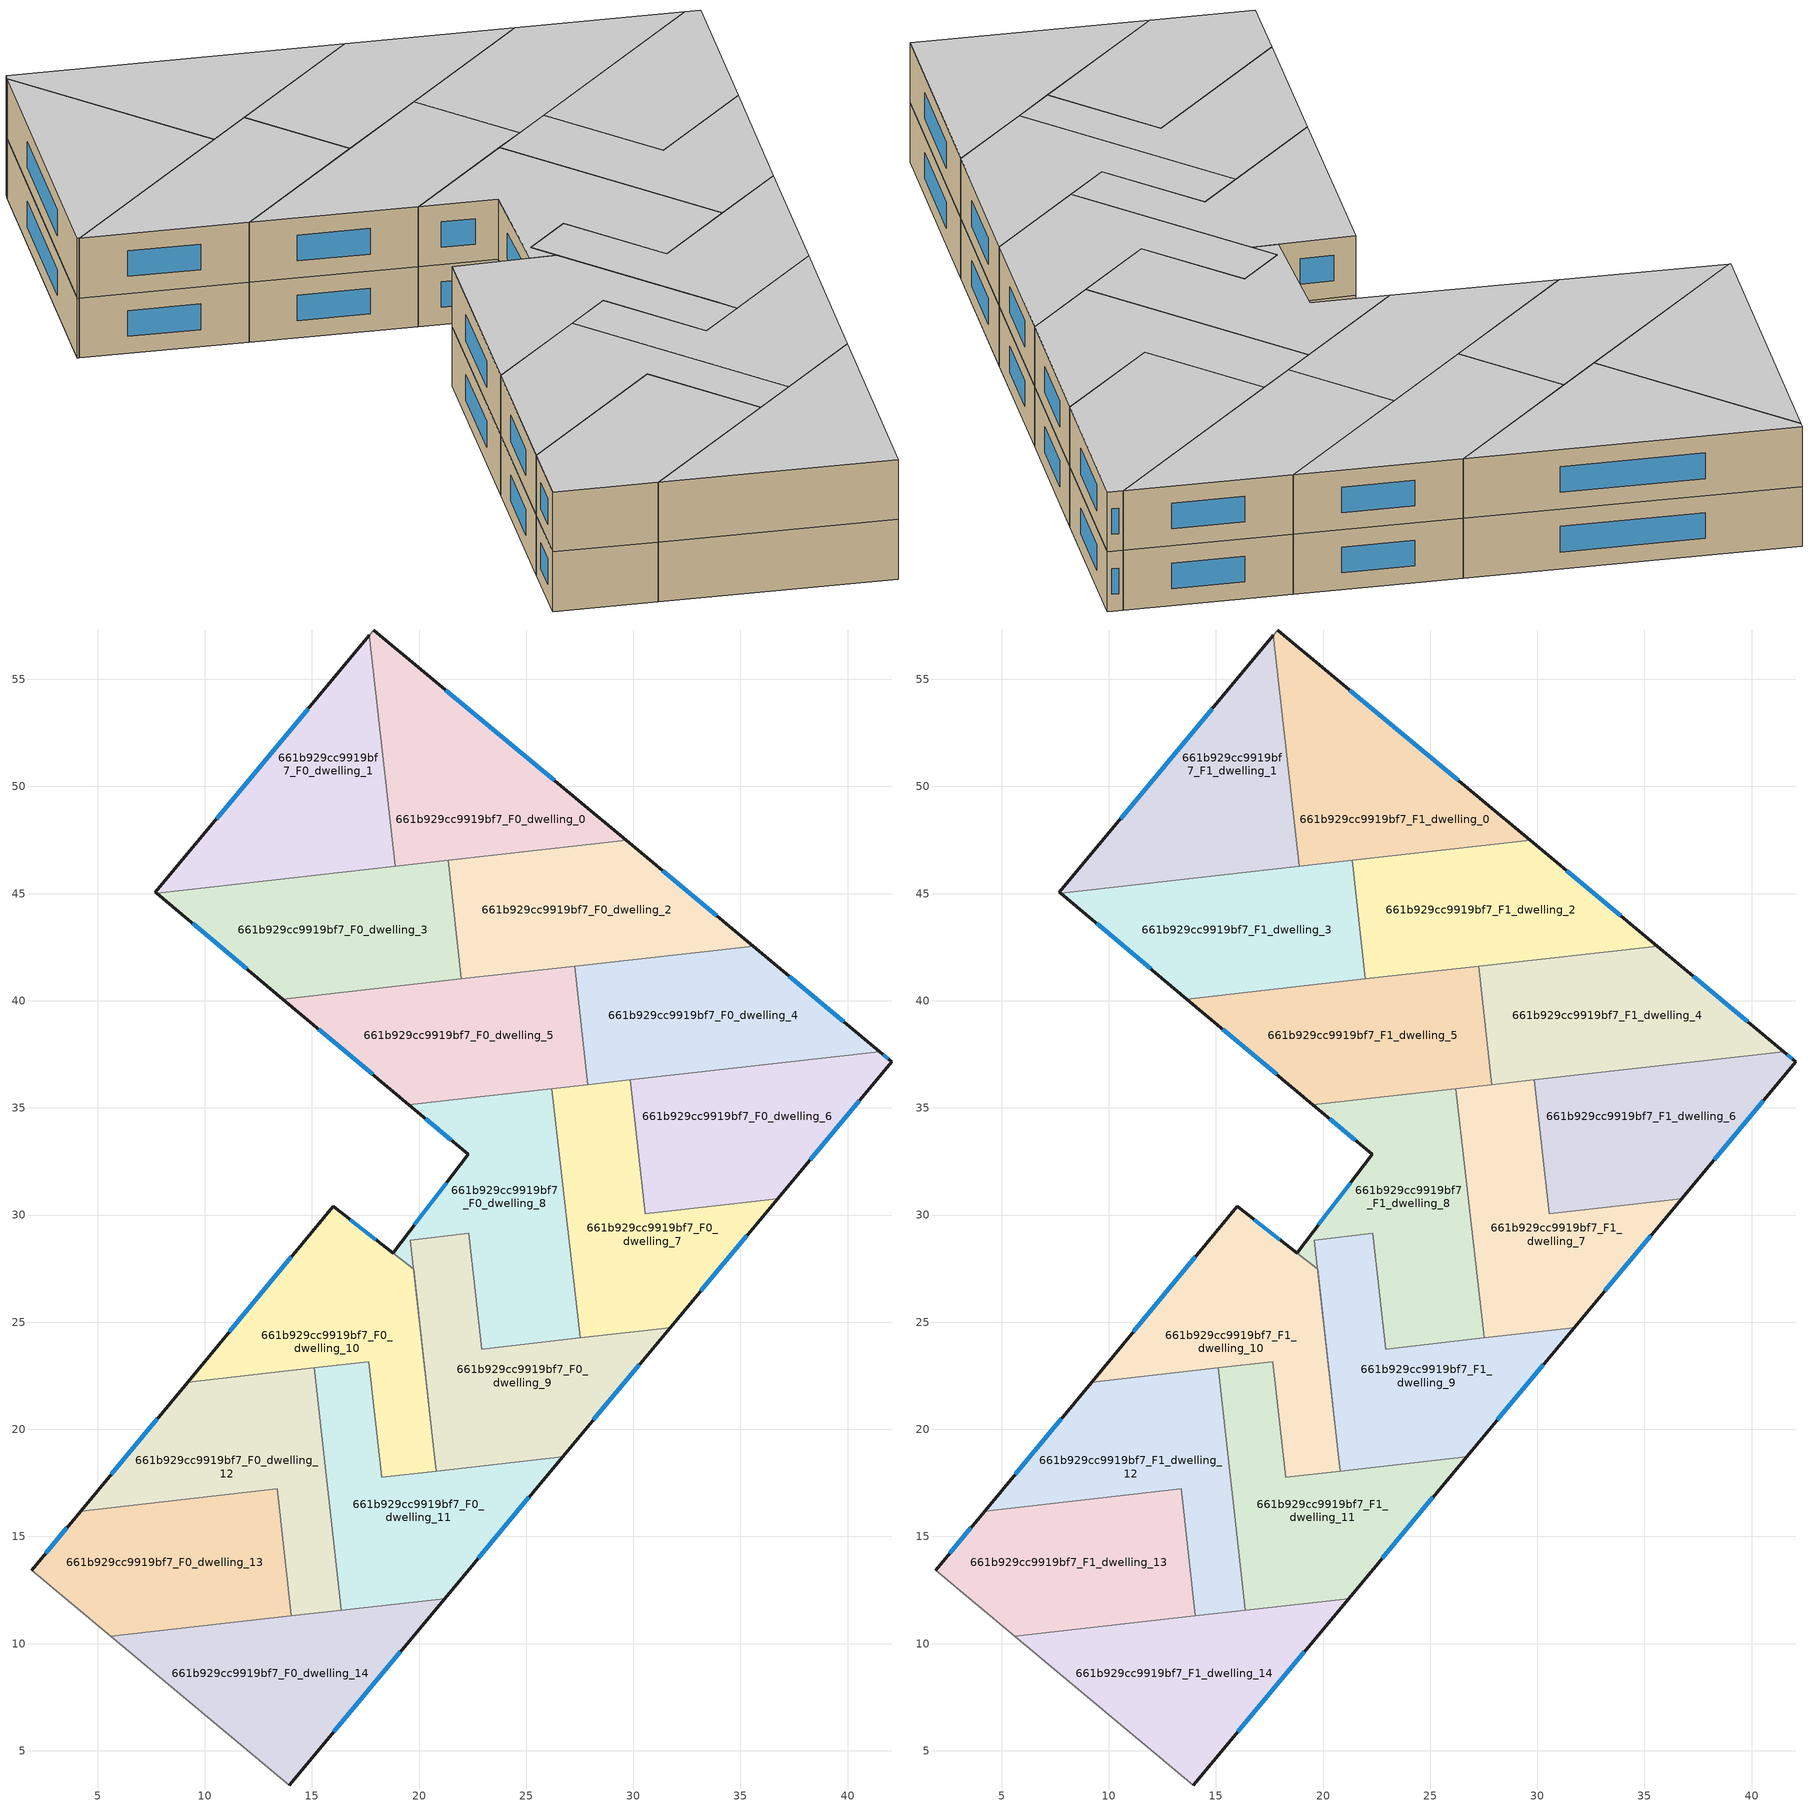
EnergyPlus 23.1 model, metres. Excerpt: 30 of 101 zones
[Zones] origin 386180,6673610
661b929cc9919bf7_F0_dwelling_0
 floor ground (EU_floor_Construction): 29.67,47.48 18.89,46.27 17.68,57.05 17.89,57.3 z0
 wall outside (EU_wall_Construction): 29.67,47.48 17.89,57.3 z0:3
 wall to 661b929cc9919bf7_F0_dwelling_1 (EU_wall_Construction): 17.68,57.05 18.89,46.27 z0:3
 wall adiabatic (EU_wall_Construction): 17.89,57.3 17.68,57.05 z0:3
 wall to 661b929cc9919bf7_F0_dwelling_2 (EU_wall_Construction): 21.36,46.55 29.67,47.48 z0:3
 wall to 661b929cc9919bf7_F0_dwelling_3 (EU_wall_Construction): 18.89,46.27 21.36,46.55 z0:3
 window (EU_Window_Construction): 26.31,50.29 21.25,54.5 z0.86:2.14
661b929cc9919bf7_F0_dwelling_1
 floor ground (EU_floor_Construction): 17.68,57.05 18.89,46.27 7.77,45.02 7.7,45.07 z0
 wall outside (EU_wall_Construction): 17.68,57.05 7.7,45.07 7.77,45.02 z0:3
 wall to 661b929cc9919bf7_F0_dwelling_3 (EU_wall_Construction): 7.77,45.02 18.89,46.27 z0:3
 window (EU_Window_Construction): 14.83,53.63 10.55,48.49 z0.86:2.14
661b929cc9919bf7_F0_dwelling_10
 floor ground (EU_floor_Construction): 19.74,27.49 20.8,18.05 18.26,17.77 17.66,23.16 9.2,22.21 15.99,30.4 z0
 wall outside (EU_wall_Construction): 18.79,28.23 15.99,30.4 9.2,22.21 z0:3
 wall to 661b929cc9919bf7_F0_dwelling_11 (EU_wall_Construction): 15.1,22.87 17.66,23.16 18.26,17.77 20.8,18.05 z0:3
 wall to 661b929cc9919bf7_F0_dwelling_8 (EU_wall_Construction): 20.69,19.04 19.74,27.49 18.79,28.23 z0:3
 wall to 661b929cc9919bf7_F0_dwelling_12 (EU_wall_Construction): 9.2,22.21 15.1,22.87 z0:3
 wall to 661b929cc9919bf7_F0_dwelling_9 (EU_wall_Construction): 20.8,18.05 20.7,19.04 z0:3
 window (EU_Window_Construction): 14.05,28.06 11.14,24.55 / 17.99,28.85 16.79,29.78 z0.86:2.14
661b929cc9919bf7_F0_dwelling_11
 floor ground (EU_floor_Construction): 26.7,18.72 21.19,12.1 16.37,11.56 15.1,22.87 17.66,23.16 18.26,17.77 z0
 wall outside (EU_wall_Construction): 21.19,12.1 26.7,18.72 z0:3
 wall to 661b929cc9919bf7_F0_dwelling_12 (EU_wall_Construction): 15.1,22.87 16.37,11.56 z0:3
 wall to 661b929cc9919bf7_F0_dwelling_14 (EU_wall_Construction): 16.37,11.56 21.19,12.1 z0:3
 wall to 661b929cc9919bf7_F0_dwelling_9 (EU_wall_Construction): 26.7,18.72 20.81,18.05 z0:3
 window (EU_Window_Construction): 22.77,13.99 25.13,16.83 z0.86:2.14
661b929cc9919bf7_F0_dwelling_12
 floor ground (EU_floor_Construction): 15.1,22.87 16.37,11.56 14.05,11.29 13.38,17.22 4.22,16.19 9.2,22.21 z0
 wall outside (EU_wall_Construction): 9.2,22.21 4.22,16.19 z0:3
 wall to 661b929cc9919bf7_F0_dwelling_13 (EU_wall_Construction): 4.22,16.19 13.38,17.22 14.05,11.29 z0:3
 wall to 661b929cc9919bf7_F0_dwelling_14 (EU_wall_Construction): 14.05,11.29 16.37,11.56 z0:3
 window (EU_Window_Construction): 7.78,20.49 5.64,17.91 z0.86:2.14
661b929cc9919bf7_F0_dwelling_13
 floor ground (EU_floor_Construction): 13.38,17.22 14.05,11.29 5.61,10.35 1.93,13.42 4.22,16.19 z0
 wall outside (EU_wall_Construction): 4.22,16.19 1.93,13.42 z0:3
 wall adiabatic (EU_wall_Construction): 1.93,13.42 5.61,10.35 z0:3
 wall to 661b929cc9919bf7_F0_dwelling_14 (EU_wall_Construction): 5.61,10.35 14.05,11.29 z0:3
 window (EU_Window_Construction): 3.57,15.4 2.58,14.21 z0.86:2.14
661b929cc9919bf7_F0_dwelling_14
 floor ground (EU_floor_Construction): 21.19,12.1 13.95,3.4 5.61,10.35 z0
 wall outside (EU_wall_Construction): 13.95,3.4 21.19,12.1 z0:3
 wall adiabatic (EU_wall_Construction): 5.61,10.35 13.95,3.4 z0:3
 window (EU_Window_Construction): 16.02,5.89 19.12,9.61 z0.86:2.14
661b929cc9919bf7_F0_dwelling_2
 floor ground (EU_floor_Construction): 35.59,42.55 21.98,41.02 21.36,46.55 29.67,47.48 z0
 wall outside (EU_wall_Construction): 35.59,42.55 29.67,47.48 z0:3
 wall to 661b929cc9919bf7_F0_dwelling_3 (EU_wall_Construction): 21.36,46.55 21.98,41.02 z0:3
 wall to 661b929cc9919bf7_F0_dwelling_4 (EU_wall_Construction): 27.26,41.61 35.59,42.55 z0:3
 wall to 661b929cc9919bf7_F0_dwelling_5 (EU_wall_Construction): 21.98,41.02 27.26,41.61 z0:3
 window (EU_Window_Construction): 33.9,43.96 31.36,46.07 z0.86:2.14
661b929cc9919bf7_F0_dwelling_3
 floor ground (EU_floor_Construction): 21.36,46.55 21.98,41.02 13.65,40.08 7.77,45.02 z0
 wall outside (EU_wall_Construction): 7.77,45.02 13.65,40.08 z0:3
 wall to 661b929cc9919bf7_F0_dwelling_5 (EU_wall_Construction): 13.65,40.08 21.98,41.02 z0:3
 window (EU_Window_Construction): 9.45,43.61 11.97,41.49 z0.86:2.14
661b929cc9919bf7_F0_dwelling_4
 floor ground (EU_floor_Construction): 41.51,37.62 27.88,36.09 27.26,41.61 35.59,42.55 z0
 wall outside (EU_wall_Construction): 41.51,37.62 35.59,42.55 z0:3
 wall to 661b929cc9919bf7_F0_dwelling_5 (EU_wall_Construction): 27.26,41.61 27.88,36.09 z0:3
 wall to 661b929cc9919bf7_F0_dwelling_6 (EU_wall_Construction): 29.85,36.31 41.51,37.62 z0:3
 wall to 661b929cc9919bf7_F0_dwelling_7 (EU_wall_Construction): 27.88,36.09 29.85,36.31 z0:3
 window (EU_Window_Construction): 39.82,39.03 37.28,41.14 z0.86:2.14
661b929cc9919bf7_F0_dwelling_5
 floor ground (EU_floor_Construction): 27.26,41.61 27.88,36.09 19.52,35.15 13.65,40.08 z0
 wall outside (EU_wall_Construction): 13.65,40.08 19.52,35.15 z0:3
 wall to 661b929cc9919bf7_F0_dwelling_8 (EU_wall_Construction): 19.52,35.15 26.21,35.9 z0:3
 wall to 661b929cc9919bf7_F0_dwelling_7 (EU_wall_Construction): 26.21,35.9 27.88,36.09 z0:3
 window (EU_Window_Construction): 15.33,38.67 17.85,36.56 z0.86:2.14
661b929cc9919bf7_F0_dwelling_6
 floor ground (EU_floor_Construction): 42.06,37.16 36.73,30.76 30.56,30.07 29.85,36.31 41.51,37.62 z0
 wall outside (EU_wall_Construction): 36.73,30.76 42.06,37.16 41.51,37.62 z0:3
 wall to 661b929cc9919bf7_F0_dwelling_7 (EU_wall_Construction): 29.85,36.31 30.56,30.07 36.73,30.76 z0:3
 window (EU_Window_Construction): 38.25,32.59 40.54,35.33 / 41.9,37.29 41.66,37.49 z0.86:2.14
661b929cc9919bf7_F0_dwelling_7
 floor ground (EU_floor_Construction): 36.73,30.76 31.71,24.74 27.51,24.26 26.21,35.9 29.85,36.31 30.56,30.07 z0
 wall outside (EU_wall_Construction): 31.71,24.74 36.73,30.76 z0:3
 wall to 661b929cc9919bf7_F0_dwelling_8 (EU_wall_Construction): 26.21,35.9 27.51,24.26 z0:3
 wall to 661b929cc9919bf7_F0_dwelling_9 (EU_wall_Construction): 27.51,24.26 31.71,24.74 z0:3
 window (EU_Window_Construction): 33.15,26.46 35.3,29.04 z0.86:2.14
661b929cc9919bf7_F0_dwelling_8
 floor ground (EU_floor_Construction): 26.21,35.9 27.51,24.26 22.92,23.75 22.32,29.14 19.6,28.83 20.69,19.04 19.74,27.49 18.79,28.23 22.29,32.83 19.52,35.15 z0
 wall outside (EU_wall_Construction): 19.52,35.15 22.29,32.83 18.79,28.23 z0:3
 wall to 661b929cc9919bf7_F0_dwelling_9 (EU_wall_Construction): 20.7,19.04 19.6,28.83 22.32,29.14 22.92,23.75 27.51,24.26 z0:3
 window (EU_Window_Construction): 21.29,31.52 19.79,29.55 / 20.31,34.49 21.5,33.5 z0.86:2.14
661b929cc9919bf7_F0_dwelling_9
 floor ground (EU_floor_Construction): 31.71,24.74 26.7,18.72 20.8,18.05 20.7,19.04 19.6,28.83 22.32,29.14 22.92,23.75 z0
 wall outside (EU_wall_Construction): 26.7,18.72 31.71,24.74 z0:3
 window (EU_Window_Construction): 28.13,20.44 30.28,23.02 z0.86:2.14
661b929cc9919bf7_F1_dwelling_0
 floor to 661b929cc9919bf7_F0_dwelling_0 (EU_floor_Construction): 29.67,47.48 18.89,46.27 17.68,57.05 17.89,57.3 z3
 wall outside (EU_wall_Construction): 29.67,47.48 17.89,57.3 z3:6
 wall to 661b929cc9919bf7_F1_dwelling_1 (EU_wall_Construction): 17.68,57.05 18.89,46.27 z3:6
 wall adiabatic (EU_wall_Construction): 17.89,57.3 17.68,57.05 z3:6
 wall to 661b929cc9919bf7_F1_dwelling_2 (EU_wall_Construction): 21.36,46.55 29.67,47.48 z3:6
 wall to 661b929cc9919bf7_F1_dwelling_3 (EU_wall_Construction): 18.89,46.27 21.36,46.55 z3:6
 window (EU_Window_Construction): 26.31,50.29 21.25,54.5 z3.86:5.14
 ceiling to 661b929cc9919bf7_F2_dwelling_0 (EU_floor_Construction): 29.67,47.48 17.89,57.3 17.68,57.05 18.89,46.27 z6
661b929cc9919bf7_F1_dwelling_1
 floor to 661b929cc9919bf7_F0_dwelling_1 (EU_floor_Construction): 17.68,57.05 18.89,46.27 7.77,45.02 7.7,45.07 z3
 wall outside (EU_wall_Construction): 17.68,57.05 7.7,45.07 7.77,45.02 z3:6
 wall to 661b929cc9919bf7_F1_dwelling_3 (EU_wall_Construction): 7.77,45.02 18.89,46.27 z3:6
 window (EU_Window_Construction): 14.83,53.63 10.55,48.49 z3.86:5.14
 ceiling to 661b929cc9919bf7_F2_dwelling_1 (EU_floor_Construction): 18.89,46.27 17.68,57.05 7.7,45.07 7.77,45.02 z6
661b929cc9919bf7_F1_dwelling_10
 floor to 661b929cc9919bf7_F0_dwelling_10 (EU_floor_Construction): 19.74,27.49 20.8,18.05 18.26,17.77 17.66,23.16 9.2,22.21 15.99,30.4 z3
 wall outside (EU_wall_Construction): 18.79,28.23 15.99,30.4 9.2,22.21 z3:6
 wall to 661b929cc9919bf7_F1_dwelling_11 (EU_wall_Construction): 15.1,22.87 17.66,23.16 18.26,17.77 20.8,18.05 z3:6
 wall to 661b929cc9919bf7_F1_dwelling_8 (EU_wall_Construction): 20.69,19.04 19.74,27.49 18.79,28.23 z3:6
 wall to 661b929cc9919bf7_F1_dwelling_12 (EU_wall_Construction): 9.2,22.21 15.1,22.87 z3:6
 wall to 661b929cc9919bf7_F1_dwelling_9 (EU_wall_Construction): 20.8,18.05 20.7,19.04 z3:6
 window (EU_Window_Construction): 14.05,28.06 11.14,24.55 / 17.99,28.85 16.79,29.78 z3.86:5.14
 ceiling to 661b929cc9919bf7_F2_dwelling_10 (EU_floor_Construction): 20.8,18.05 19.74,27.49 15.99,30.4 9.2,22.21 17.66,23.16 18.26,17.77 z6
661b929cc9919bf7_F1_dwelling_11
 floor to 661b929cc9919bf7_F0_dwelling_11 (EU_floor_Construction): 26.7,18.72 21.19,12.1 16.37,11.56 15.1,22.87 17.66,23.16 18.26,17.77 z3
 wall outside (EU_wall_Construction): 21.19,12.1 26.7,18.72 z3:6
 wall to 661b929cc9919bf7_F1_dwelling_12 (EU_wall_Construction): 15.1,22.87 16.37,11.56 z3:6
 wall to 661b929cc9919bf7_F1_dwelling_14 (EU_wall_Construction): 16.37,11.56 21.19,12.1 z3:6
 wall to 661b929cc9919bf7_F1_dwelling_9 (EU_wall_Construction): 26.7,18.72 20.81,18.05 z3:6
 window (EU_Window_Construction): 22.77,13.99 25.13,16.83 z3.86:5.14
 ceiling to 661b929cc9919bf7_F2_dwelling_11 (EU_floor_Construction): 21.19,12.1 26.7,18.72 18.26,17.77 17.66,23.16 15.1,22.87 16.37,11.56 z6
661b929cc9919bf7_F1_dwelling_12
 floor to 661b929cc9919bf7_F0_dwelling_12 (EU_floor_Construction): 15.1,22.87 16.37,11.56 14.05,11.29 13.38,17.22 4.22,16.19 9.2,22.21 z3
 wall outside (EU_wall_Construction): 9.2,22.21 4.22,16.19 z3:6
 wall to 661b929cc9919bf7_F1_dwelling_13 (EU_wall_Construction): 4.22,16.19 13.38,17.22 14.05,11.29 z3:6
 wall to 661b929cc9919bf7_F1_dwelling_14 (EU_wall_Construction): 14.05,11.29 16.37,11.56 z3:6
 window (EU_Window_Construction): 7.78,20.49 5.64,17.91 z3.86:5.14
 ceiling to 661b929cc9919bf7_F2_dwelling_12 (EU_floor_Construction): 16.37,11.56 15.1,22.87 9.2,22.21 4.22,16.19 13.38,17.22 14.05,11.29 z6
661b929cc9919bf7_F1_dwelling_13
 floor to 661b929cc9919bf7_F0_dwelling_13 (EU_floor_Construction): 13.38,17.22 14.05,11.29 5.61,10.35 1.93,13.42 4.22,16.19 z3
 wall outside (EU_wall_Construction): 4.22,16.19 1.93,13.42 z3:6
 wall adiabatic (EU_wall_Construction): 1.93,13.42 5.61,10.35 z3:6
 wall to 661b929cc9919bf7_F1_dwelling_14 (EU_wall_Construction): 5.61,10.35 14.05,11.29 z3:6
 window (EU_Window_Construction): 3.57,15.4 2.58,14.21 z3.86:5.14
 ceiling to 661b929cc9919bf7_F2_dwelling_13 (EU_floor_Construction): 14.05,11.29 13.38,17.22 4.22,16.19 1.93,13.42 5.61,10.35 z6
661b929cc9919bf7_F1_dwelling_14
 floor to 661b929cc9919bf7_F0_dwelling_14 (EU_floor_Construction): 21.19,12.1 13.95,3.4 5.61,10.35 z3
 wall outside (EU_wall_Construction): 13.95,3.4 21.19,12.1 z3:6
 wall adiabatic (EU_wall_Construction): 5.61,10.35 13.95,3.4 z3:6
 window (EU_Window_Construction): 16.02,5.89 19.12,9.61 z3.86:5.14
 ceiling to 661b929cc9919bf7_F2_dwelling_14 (EU_floor_Construction): 13.95,3.4 21.19,12.1 5.61,10.35 z6
661b929cc9919bf7_F1_dwelling_2
 floor to 661b929cc9919bf7_F0_dwelling_2 (EU_floor_Construction): 35.59,42.55 21.98,41.02 21.36,46.55 29.67,47.48 z3
 wall outside (EU_wall_Construction): 35.59,42.55 29.67,47.48 z3:6
 wall to 661b929cc9919bf7_F1_dwelling_3 (EU_wall_Construction): 21.36,46.55 21.98,41.02 z3:6
 wall to 661b929cc9919bf7_F1_dwelling_4 (EU_wall_Construction): 27.26,41.61 35.59,42.55 z3:6
 wall to 661b929cc9919bf7_F1_dwelling_5 (EU_wall_Construction): 21.98,41.02 27.26,41.61 z3:6
 window (EU_Window_Construction): 33.9,43.96 31.36,46.07 z3.86:5.14
 ceiling to 661b929cc9919bf7_F2_dwelling_2 (EU_floor_Construction): 35.59,42.55 29.67,47.48 21.36,46.55 21.98,41.02 z6
661b929cc9919bf7_F1_dwelling_3
 floor to 661b929cc9919bf7_F0_dwelling_3 (EU_floor_Construction): 21.36,46.55 21.98,41.02 13.65,40.08 7.77,45.02 z3
 wall outside (EU_wall_Construction): 7.77,45.02 13.65,40.08 z3:6
 wall to 661b929cc9919bf7_F1_dwelling_5 (EU_wall_Construction): 13.65,40.08 21.98,41.02 z3:6
 window (EU_Window_Construction): 9.45,43.61 11.97,41.49 z3.86:5.14
 ceiling to 661b929cc9919bf7_F2_dwelling_3 (EU_floor_Construction): 21.98,41.02 21.36,46.55 7.77,45.02 13.65,40.08 z6
661b929cc9919bf7_F1_dwelling_4
 floor to 661b929cc9919bf7_F0_dwelling_4 (EU_floor_Construction): 41.51,37.62 27.88,36.09 27.26,41.61 35.59,42.55 z3
 wall outside (EU_wall_Construction): 41.51,37.62 35.59,42.55 z3:6
 wall to 661b929cc9919bf7_F1_dwelling_5 (EU_wall_Construction): 27.26,41.61 27.88,36.09 z3:6
 wall to 661b929cc9919bf7_F1_dwelling_6 (EU_wall_Construction): 29.85,36.31 41.51,37.62 z3:6
 wall to 661b929cc9919bf7_F1_dwelling_7 (EU_wall_Construction): 27.88,36.09 29.85,36.31 z3:6
 window (EU_Window_Construction): 39.82,39.03 37.28,41.14 z3.86:5.14
 ceiling to 661b929cc9919bf7_F2_dwelling_4 (EU_floor_Construction): 41.51,37.62 35.59,42.55 27.26,41.61 27.88,36.09 z6
661b929cc9919bf7_F1_dwelling_5
 floor to 661b929cc9919bf7_F0_dwelling_5 (EU_floor_Construction): 27.26,41.61 27.88,36.09 19.52,35.15 13.65,40.08 z3
 wall outside (EU_wall_Construction): 13.65,40.08 19.52,35.15 z3:6
 wall to 661b929cc9919bf7_F1_dwelling_8 (EU_wall_Construction): 19.52,35.15 26.21,35.9 z3:6
 wall to 661b929cc9919bf7_F1_dwelling_7 (EU_wall_Construction): 26.21,35.9 27.88,36.09 z3:6
 window (EU_Window_Construction): 15.33,38.67 17.85,36.56 z3.86:5.14
 ceiling to 661b929cc9919bf7_F2_dwelling_5 (EU_floor_Construction): 27.88,36.09 27.26,41.61 13.65,40.08 19.52,35.15 z6
661b929cc9919bf7_F1_dwelling_6
 floor to 661b929cc9919bf7_F0_dwelling_6 (EU_floor_Construction): 42.06,37.16 36.73,30.76 30.56,30.07 29.85,36.31 41.51,37.62 z3
 wall outside (EU_wall_Construction): 36.73,30.76 42.06,37.16 41.51,37.62 z3:6
 wall to 661b929cc9919bf7_F1_dwelling_7 (EU_wall_Construction): 29.85,36.31 30.56,30.07 36.73,30.76 z3:6
 window (EU_Window_Construction): 38.25,32.59 40.54,35.33 / 41.9,37.29 41.66,37.49 z3.86:5.14
 ceiling to 661b929cc9919bf7_F2_dwelling_6 (EU_floor_Construction): 36.73,30.76 42.06,37.16 41.51,37.62 29.85,36.31 30.56,30.07 z6
661b929cc9919bf7_F1_dwelling_7
 floor to 661b929cc9919bf7_F0_dwelling_7 (EU_floor_Construction): 36.73,30.76 31.71,24.74 27.51,24.26 26.21,35.9 29.85,36.31 30.56,30.07 z3
 wall outside (EU_wall_Construction): 31.71,24.74 36.73,30.76 z3:6
 wall to 661b929cc9919bf7_F1_dwelling_8 (EU_wall_Construction): 26.21,35.9 27.51,24.26 z3:6
 wall to 661b929cc9919bf7_F1_dwelling_9 (EU_wall_Construction): 27.51,24.26 31.71,24.74 z3:6
 window (EU_Window_Construction): 33.15,26.46 35.3,29.04 z3.86:5.14
 ceiling to 661b929cc9919bf7_F2_dwelling_7 (EU_floor_Construction): 31.71,24.74 36.73,30.76 30.56,30.07 29.85,36.31 26.21,35.9 27.51,24.26 z6
661b929cc9919bf7_F1_dwelling_8
 floor to 661b929cc9919bf7_F0_dwelling_8 (EU_floor_Construction): 26.21,35.9 27.51,24.26 22.92,23.75 22.32,29.14 19.6,28.83 20.69,19.04 19.74,27.49 18.79,28.23 22.29,32.83 19.52,35.15 z3
 wall outside (EU_wall_Construction): 19.52,35.15 22.29,32.83 18.79,28.23 z3:6
 wall to 661b929cc9919bf7_F1_dwelling_9 (EU_wall_Construction): 20.7,19.04 19.6,28.83 22.32,29.14 22.92,23.75 27.51,24.26 z3:6
 window (EU_Window_Construction): 21.29,31.52 19.79,29.55 / 20.31,34.49 21.5,33.5 z3.86:5.14
 ceiling to 661b929cc9919bf7_F2_dwelling_8 (EU_floor_Construction): 27.51,24.26 26.21,35.9 19.52,35.15 22.29,32.83 18.79,28.23 19.74,27.49 20.7,19.04 19.6,28.83 22.32,29.14 22.92,23.75 z6
661b929cc9919bf7_F1_dwelling_9
 floor to 661b929cc9919bf7_F0_dwelling_9 (EU_floor_Construction): 31.71,24.74 26.7,18.72 20.8,18.05 20.7,19.04 19.6,28.83 22.32,29.14 22.92,23.75 z3
 wall outside (EU_wall_Construction): 26.7,18.72 31.71,24.74 z3:6
 window (EU_Window_Construction): 28.13,20.44 30.28,23.02 z3.86:5.14
 ceiling to 661b929cc9919bf7_F2_dwelling_9 (EU_floor_Construction): 26.7,18.72 31.71,24.74 22.92,23.75 22.32,29.14 19.6,28.83 20.7,19.04 20.8,18.05 z6
[Building]
EU S2 Campaign: North Axis=0; Terrain=City; Solar Distribution=FullExterior
[Site:Location]
Helsinki-Vantaa.AP: Latitude=60.317; Longitude=24.963; Time Zone=2; Elevation=54.6
[SizingPeriod:WeatherFileDays]
AnnualSizingPeriod: Begin Month=1; Begin Day of Month=1; End Month=12; End Day of Month=31; Day of Week for Start Day=Monday; Use Weather File Daylight Saving Period=No; Use Weather File Rain and Snow Indicators=No
[MATERIAL]
EU_InternalMass_Material: Roughness=MediumRough; Thickness=0.1; Conductivity=1; Density=1800; Specific Heat=900; Thermal Absorptance=0.9; Solar Absorptance=0.7; Visible Absorptance=0.7
[MATERIAL:NOMASS] Roughness=MediumRough; Thermal Absorptance=0.9; Solar Absorptance=0.7; Visible Absorptance=0.7
Name | Thermal Resistance
EU_wall_NoMass | 1.10183
EU_floor_NoMass | 1.70606
[WINDOWMATERIAL:SIMPLEGLAZINGSYSTEM]
EU_Window_SimpleGlazing: UFactor=3.11035; Solar Heat Gain Coefficient=0.8; Visible Transmittance=0.8
[CONSTRUCTION]
EU_wall_Construction: EU_wall_NoMass
EU_floor_Construction: EU_floor_NoMass
EU_Window_Construction: EU_Window_SimpleGlazing
EU_InternalMass_Construction: EU_InternalMass_Material
[ZONE] Type=1; Multiplier=1; Ceiling Height=autocalculate; Floor Area=autocalculate; Part of Total Floor Area=Yes
Name | Volume
661b929cc9919bf7_F0_dwelling_0; 661b929cc9919bf7_F1_dwelling_0 | 184.131
661b929cc9919bf7_F0_dwelling_1; 661b929cc9919bf7_F1_dwelling_1 | 184.14
661b929cc9919bf7_F0_dwelling_10; 661b929cc9919bf7_F1_dwelling_10 | 185.04
661b929cc9919bf7_F0_dwelling_11; 661b929cc9919bf7_F1_dwelling_11 | 184.123
661b929cc9919bf7_F0_dwelling_12; 661b929cc9919bf7_F1_dwelling_12 | 184.126
661b929cc9919bf7_F0_dwelling_13; 661b929cc9919bf7_F1_dwelling_13 | 184.119
661b929cc9919bf7_F0_dwelling_14; 661b929cc9919bf7_F1_dwelling_14 | 184.144
661b929cc9919bf7_F0_dwelling_2; 661b929cc9919bf7_F1_dwelling_2 | 184.136
661b929cc9919bf7_F0_dwelling_3; 661b929cc9919bf7_F1_dwelling_3 | 184.151
661b929cc9919bf7_F0_dwelling_4; 661b929cc9919bf7_F1_dwelling_4; 661b929cc9919bf7_F0_dwelling_7; 661b929cc9919bf7_F1_dwelling_7 | 184.129
661b929cc9919bf7_F0_dwelling_5; 661b929cc9919bf7_F1_dwelling_5 | 184.134
661b929cc9919bf7_F0_dwelling_6; 661b929cc9919bf7_F1_dwelling_6 | 178.165
661b929cc9919bf7_F0_dwelling_8 | 186.321
661b929cc9919bf7_F1_dwelling_8 | 186.396
661b929cc9919bf7_F0_dwelling_9; 661b929cc9919bf7_F1_dwelling_9 | 186.957
[INTERNALMASS] Construction=EU_InternalMass_Construction
Name | Zone or ZoneList | Surface Area
661b929cc9919bf7_F0_dwelling_0_EU_InternalMass | 661b929cc9919bf7_F0_dwelling_0 | 61.3775
661b929cc9919bf7_F0_dwelling_1_EU_InternalMass | 661b929cc9919bf7_F0_dwelling_1 | 61.3808
661b929cc9919bf7_F0_dwelling_2_EU_InternalMass | 661b929cc9919bf7_F0_dwelling_2 | 61.3784
661b929cc9919bf7_F0_dwelling_3_EU_InternalMass | 661b929cc9919bf7_F0_dwelling_3 | 61.3838
661b929cc9919bf7_F0_dwelling_4_EU_InternalMass | 661b929cc9919bf7_F0_dwelling_4 | 61.3746
661b929cc9919bf7_F0_dwelling_5_EU_InternalMass | 661b929cc9919bf7_F0_dwelling_5 | 61.3785
661b929cc9919bf7_F0_dwelling_6_EU_InternalMass | 661b929cc9919bf7_F0_dwelling_6 | 59.3865
661b929cc9919bf7_F0_dwelling_7_EU_InternalMass | 661b929cc9919bf7_F0_dwelling_7 | 61.3737
661b929cc9919bf7_F0_dwelling_8_EU_InternalMass | 661b929cc9919bf7_F0_dwelling_8 | 62.118
661b929cc9919bf7_F0_dwelling_9_EU_InternalMass | 661b929cc9919bf7_F0_dwelling_9 | 62.3206
661b929cc9919bf7_F0_dwelling_10_EU_InternalMass | 661b929cc9919bf7_F0_dwelling_10 | 61.683
661b929cc9919bf7_F0_dwelling_11_EU_InternalMass | 661b929cc9919bf7_F0_dwelling_11 | 61.3758
661b929cc9919bf7_F0_dwelling_12_EU_InternalMass | 661b929cc9919bf7_F0_dwelling_12 | 61.3761
661b929cc9919bf7_F0_dwelling_13_EU_InternalMass | 661b929cc9919bf7_F0_dwelling_13 | 61.3735
661b929cc9919bf7_F0_dwelling_14_EU_InternalMass | 661b929cc9919bf7_F0_dwelling_14 | 61.3813
661b929cc9919bf7_F1_dwelling_0_EU_InternalMass | 661b929cc9919bf7_F1_dwelling_0 | 61.3775
661b929cc9919bf7_F1_dwelling_1_EU_InternalMass | 661b929cc9919bf7_F1_dwelling_1 | 61.3808
661b929cc9919bf7_F1_dwelling_2_EU_InternalMass | 661b929cc9919bf7_F1_dwelling_2 | 61.3784
661b929cc9919bf7_F1_dwelling_3_EU_InternalMass | 661b929cc9919bf7_F1_dwelling_3 | 61.3838
661b929cc9919bf7_F1_dwelling_4_EU_InternalMass | 661b929cc9919bf7_F1_dwelling_4 | 61.3746
661b929cc9919bf7_F1_dwelling_5_EU_InternalMass | 661b929cc9919bf7_F1_dwelling_5 | 61.3785
661b929cc9919bf7_F1_dwelling_6_EU_InternalMass | 661b929cc9919bf7_F1_dwelling_6 | 59.3865
661b929cc9919bf7_F1_dwelling_7_EU_InternalMass | 661b929cc9919bf7_F1_dwelling_7 | 61.3737
661b929cc9919bf7_F1_dwelling_8_EU_InternalMass | 661b929cc9919bf7_F1_dwelling_8 | 62.118
661b929cc9919bf7_F1_dwelling_9_EU_InternalMass | 661b929cc9919bf7_F1_dwelling_9 | 62.3206
661b929cc9919bf7_F1_dwelling_10_EU_InternalMass | 661b929cc9919bf7_F1_dwelling_10 | 61.683
661b929cc9919bf7_F1_dwelling_11_EU_InternalMass | 661b929cc9919bf7_F1_dwelling_11 | 61.3758
661b929cc9919bf7_F1_dwelling_12_EU_InternalMass | 661b929cc9919bf7_F1_dwelling_12 | 61.3761
661b929cc9919bf7_F1_dwelling_13_EU_InternalMass | 661b929cc9919bf7_F1_dwelling_13 | 61.3735
661b929cc9919bf7_F1_dwelling_14_EU_InternalMass | 661b929cc9919bf7_F1_dwelling_14 | 61.3813
[OTHEREQUIPMENT] Fuel Type=Electricity; Design Level Calculation Method=Watts/Area; Power per Zone Floor Area=1; Fraction Latent=0; Fraction Radiant=0; Fraction Lost=0; Carbon Dioxide Generation Rate=0; EndUse Subcategory=EU_Step8_InternalGains
Name | Zone or ZoneList or Space or SpaceList | Schedule
EU_Step8_InternalGain_661b929cc9919bf7_F0_dwelling_0_f000 | 661b929cc9919bf7_F0_dwelling_0 | EU_Step8_GainSchedule_661b929cc9919bf7_F0_dwelling_0_f000
EU_Step8_InternalGain_661b929cc9919bf7_F0_dwelling_1_f000 | 661b929cc9919bf7_F0_dwelling_1 | EU_Step8_GainSchedule_661b929cc9919bf7_F0_dwelling_1_f000
EU_Step8_InternalGain_661b929cc9919bf7_F0_dwelling_2_f000 | 661b929cc9919bf7_F0_dwelling_2 | EU_Step8_GainSchedule_661b929cc9919bf7_F0_dwelling_2_f000
EU_Step8_InternalGain_661b929cc9919bf7_F0_dwelling_3_f000 | 661b929cc9919bf7_F0_dwelling_3 | EU_Step8_GainSchedule_661b929cc9919bf7_F0_dwelling_3_f000
EU_Step8_InternalGain_661b929cc9919bf7_F0_dwelling_4_f000 | 661b929cc9919bf7_F0_dwelling_4 | EU_Step8_GainSchedule_661b929cc9919bf7_F0_dwelling_4_f000
EU_Step8_InternalGain_661b929cc9919bf7_F0_dwelling_5_f000 | 661b929cc9919bf7_F0_dwelling_5 | EU_Step8_GainSchedule_661b929cc9919bf7_F0_dwelling_5_f000
EU_Step8_InternalGain_661b929cc9919bf7_F0_dwelling_6_f000 | 661b929cc9919bf7_F0_dwelling_6 | EU_Step8_GainSchedule_661b929cc9919bf7_F0_dwelling_6_f000
EU_Step8_InternalGain_661b929cc9919bf7_F0_dwelling_7_f000 | 661b929cc9919bf7_F0_dwelling_7 | EU_Step8_GainSchedule_661b929cc9919bf7_F0_dwelling_7_f000
EU_Step8_InternalGain_661b929cc9919bf7_F0_dwelling_8_f000 | 661b929cc9919bf7_F0_dwelling_8 | EU_Step8_GainSchedule_661b929cc9919bf7_F0_dwelling_8_f000
EU_Step8_InternalGain_661b929cc9919bf7_F0_dwelling_9_f000 | 661b929cc9919bf7_F0_dwelling_9 | EU_Step8_GainSchedule_661b929cc9919bf7_F0_dwelling_9_f000
EU_Step8_InternalGain_661b929cc9919bf7_F0_dwelling_10_f000 | 661b929cc9919bf7_F0_dwelling_10 | EU_Step8_GainSchedule_661b929cc9919bf7_F0_dwelling_10_f000
EU_Step8_InternalGain_661b929cc9919bf7_F0_dwelling_11_f000 | 661b929cc9919bf7_F0_dwelling_11 | EU_Step8_GainSchedule_661b929cc9919bf7_F0_dwelling_11_f000
EU_Step8_InternalGain_661b929cc9919bf7_F0_dwelling_12_f000 | 661b929cc9919bf7_F0_dwelling_12 | EU_Step8_GainSchedule_661b929cc9919bf7_F0_dwelling_12_f000
EU_Step8_InternalGain_661b929cc9919bf7_F0_dwelling_13_f000 | 661b929cc9919bf7_F0_dwelling_13 | EU_Step8_GainSchedule_661b929cc9919bf7_F0_dwelling_13_f000
EU_Step8_InternalGain_661b929cc9919bf7_F0_dwelling_14_f000 | 661b929cc9919bf7_F0_dwelling_14 | EU_Step8_GainSchedule_661b929cc9919bf7_F0_dwelling_14_f000
EU_Step8_InternalGain_661b929cc9919bf7_F1_dwelling_0_f000 | 661b929cc9919bf7_F1_dwelling_0 | EU_Step8_GainSchedule_661b929cc9919bf7_F1_dwelling_0_f000
EU_Step8_InternalGain_661b929cc9919bf7_F1_dwelling_1_f000 | 661b929cc9919bf7_F1_dwelling_1 | EU_Step8_GainSchedule_661b929cc9919bf7_F1_dwelling_1_f000
EU_Step8_InternalGain_661b929cc9919bf7_F1_dwelling_2_f000 | 661b929cc9919bf7_F1_dwelling_2 | EU_Step8_GainSchedule_661b929cc9919bf7_F1_dwelling_2_f000
EU_Step8_InternalGain_661b929cc9919bf7_F1_dwelling_3_f000 | 661b929cc9919bf7_F1_dwelling_3 | EU_Step8_GainSchedule_661b929cc9919bf7_F1_dwelling_3_f000
EU_Step8_InternalGain_661b929cc9919bf7_F1_dwelling_4_f000 | 661b929cc9919bf7_F1_dwelling_4 | EU_Step8_GainSchedule_661b929cc9919bf7_F1_dwelling_4_f000
EU_Step8_InternalGain_661b929cc9919bf7_F1_dwelling_5_f000 | 661b929cc9919bf7_F1_dwelling_5 | EU_Step8_GainSchedule_661b929cc9919bf7_F1_dwelling_5_f000
EU_Step8_InternalGain_661b929cc9919bf7_F1_dwelling_6_f000 | 661b929cc9919bf7_F1_dwelling_6 | EU_Step8_GainSchedule_661b929cc9919bf7_F1_dwelling_6_f000
EU_Step8_InternalGain_661b929cc9919bf7_F1_dwelling_7_f000 | 661b929cc9919bf7_F1_dwelling_7 | EU_Step8_GainSchedule_661b929cc9919bf7_F1_dwelling_7_f000
EU_Step8_InternalGain_661b929cc9919bf7_F1_dwelling_8_f000 | 661b929cc9919bf7_F1_dwelling_8 | EU_Step8_GainSchedule_661b929cc9919bf7_F1_dwelling_8_f000
EU_Step8_InternalGain_661b929cc9919bf7_F1_dwelling_9_f000 | 661b929cc9919bf7_F1_dwelling_9 | EU_Step8_GainSchedule_661b929cc9919bf7_F1_dwelling_9_f000
EU_Step8_InternalGain_661b929cc9919bf7_F1_dwelling_10_f000 | 661b929cc9919bf7_F1_dwelling_10 | EU_Step8_GainSchedule_661b929cc9919bf7_F1_dwelling_10_f000
EU_Step8_InternalGain_661b929cc9919bf7_F1_dwelling_11_f000 | 661b929cc9919bf7_F1_dwelling_11 | EU_Step8_GainSchedule_661b929cc9919bf7_F1_dwelling_11_f000
EU_Step8_InternalGain_661b929cc9919bf7_F1_dwelling_12_f000 | 661b929cc9919bf7_F1_dwelling_12 | EU_Step8_GainSchedule_661b929cc9919bf7_F1_dwelling_12_f000
EU_Step8_InternalGain_661b929cc9919bf7_F1_dwelling_13_f000 | 661b929cc9919bf7_F1_dwelling_13 | EU_Step8_GainSchedule_661b929cc9919bf7_F1_dwelling_13_f000
EU_Step8_InternalGain_661b929cc9919bf7_F1_dwelling_14_f000 | 661b929cc9919bf7_F1_dwelling_14 | EU_Step8_GainSchedule_661b929cc9919bf7_F1_dwelling_14_f000
[ZONEVENTILATION:DESIGNFLOWRATE] Schedule=EU_AlwaysOn; Design Flow Rate Calculation Method=AirChanges/Hour; Air Changes per Hour=0.756316; Ventilation Type=Natural; Fan Pressure Rise=0; Fan Total Efficiency=1; Constant Term Coefficient=1; Temperature Term Coefficient=0; Velocity Term Coefficient=0; Velocity Squared Term Coefficient=0; Minimum Indoor Temperature=-100; Maximum Indoor Temperature=100; Delta Temperature=-100; Minimum Outdoor Temperature=-100; Maximum Outdoor Temperature=100; Maximum Wind Speed=40
Name | Zone or ZoneList or Space or SpaceList
EU_ConstantAir_661b929cc9919bf7_F0_dwelling_0 | 661b929cc9919bf7_F0_dwelling_0
EU_ConstantAir_661b929cc9919bf7_F0_dwelling_1 | 661b929cc9919bf7_F0_dwelling_1
EU_ConstantAir_661b929cc9919bf7_F0_dwelling_2 | 661b929cc9919bf7_F0_dwelling_2
EU_ConstantAir_661b929cc9919bf7_F0_dwelling_3 | 661b929cc9919bf7_F0_dwelling_3
EU_ConstantAir_661b929cc9919bf7_F0_dwelling_4 | 661b929cc9919bf7_F0_dwelling_4
EU_ConstantAir_661b929cc9919bf7_F0_dwelling_5 | 661b929cc9919bf7_F0_dwelling_5
EU_ConstantAir_661b929cc9919bf7_F0_dwelling_6 | 661b929cc9919bf7_F0_dwelling_6
EU_ConstantAir_661b929cc9919bf7_F0_dwelling_7 | 661b929cc9919bf7_F0_dwelling_7
EU_ConstantAir_661b929cc9919bf7_F0_dwelling_8 | 661b929cc9919bf7_F0_dwelling_8
EU_ConstantAir_661b929cc9919bf7_F0_dwelling_9 | 661b929cc9919bf7_F0_dwelling_9
EU_ConstantAir_661b929cc9919bf7_F0_dwelling_10 | 661b929cc9919bf7_F0_dwelling_10
EU_ConstantAir_661b929cc9919bf7_F0_dwelling_11 | 661b929cc9919bf7_F0_dwelling_11
EU_ConstantAir_661b929cc9919bf7_F0_dwelling_12 | 661b929cc9919bf7_F0_dwelling_12
EU_ConstantAir_661b929cc9919bf7_F0_dwelling_13 | 661b929cc9919bf7_F0_dwelling_13
EU_ConstantAir_661b929cc9919bf7_F0_dwelling_14 | 661b929cc9919bf7_F0_dwelling_14
EU_ConstantAir_661b929cc9919bf7_F1_dwelling_0 | 661b929cc9919bf7_F1_dwelling_0
EU_ConstantAir_661b929cc9919bf7_F1_dwelling_1 | 661b929cc9919bf7_F1_dwelling_1
EU_ConstantAir_661b929cc9919bf7_F1_dwelling_2 | 661b929cc9919bf7_F1_dwelling_2
EU_ConstantAir_661b929cc9919bf7_F1_dwelling_3 | 661b929cc9919bf7_F1_dwelling_3
EU_ConstantAir_661b929cc9919bf7_F1_dwelling_4 | 661b929cc9919bf7_F1_dwelling_4
EU_ConstantAir_661b929cc9919bf7_F1_dwelling_5 | 661b929cc9919bf7_F1_dwelling_5
EU_ConstantAir_661b929cc9919bf7_F1_dwelling_6 | 661b929cc9919bf7_F1_dwelling_6
EU_ConstantAir_661b929cc9919bf7_F1_dwelling_7 | 661b929cc9919bf7_F1_dwelling_7
EU_ConstantAir_661b929cc9919bf7_F1_dwelling_8 | 661b929cc9919bf7_F1_dwelling_8
EU_ConstantAir_661b929cc9919bf7_F1_dwelling_9 | 661b929cc9919bf7_F1_dwelling_9
EU_ConstantAir_661b929cc9919bf7_F1_dwelling_10 | 661b929cc9919bf7_F1_dwelling_10
EU_ConstantAir_661b929cc9919bf7_F1_dwelling_11 | 661b929cc9919bf7_F1_dwelling_11
EU_ConstantAir_661b929cc9919bf7_F1_dwelling_12 | 661b929cc9919bf7_F1_dwelling_12
EU_ConstantAir_661b929cc9919bf7_F1_dwelling_13 | 661b929cc9919bf7_F1_dwelling_13
EU_ConstantAir_661b929cc9919bf7_F1_dwelling_14 | 661b929cc9919bf7_F1_dwelling_14
[HVACTEMPLATE:THERMOSTAT] Constant Heating Setpoint=20; Constant Cooling Setpoint=50
EU_HeatOnly_661b929cc9919bf7_F0_dwelling_0; EU_HeatOnly_661b929cc9919bf7_F0_dwelling_1; EU_HeatOnly_661b929cc9919bf7_F0_dwelling_2; EU_HeatOnly_661b929cc9919bf7_F0_dwelling_3; EU_HeatOnly_661b929cc9919bf7_F0_dwelling_4; EU_HeatOnly_661b929cc9919bf7_F0_dwelling_5; EU_HeatOnly_661b929cc9919bf7_F0_dwelling_6; EU_HeatOnly_661b929cc9919bf7_F0_dwelling_7; EU_HeatOnly_661b929cc9919bf7_F0_dwelling_8; EU_HeatOnly_661b929cc9919bf7_F0_dwelling_9; EU_HeatOnly_661b929cc9919bf7_F0_dwelling_10; EU_HeatOnly_661b929cc9919bf7_F0_dwelling_11; EU_HeatOnly_661b929cc9919bf7_F0_dwelling_12; EU_HeatOnly_661b929cc9919bf7_F0_dwelling_13; EU_HeatOnly_661b929cc9919bf7_F0_dwelling_14; EU_HeatOnly_661b929cc9919bf7_F1_dwelling_0; EU_HeatOnly_661b929cc9919bf7_F1_dwelling_1; EU_HeatOnly_661b929cc9919bf7_F1_dwelling_2; EU_HeatOnly_661b929cc9919bf7_F1_dwelling_3; EU_HeatOnly_661b929cc9919bf7_F1_dwelling_4; EU_HeatOnly_661b929cc9919bf7_F1_dwelling_5; EU_HeatOnly_661b929cc9919bf7_F1_dwelling_6; EU_HeatOnly_661b929cc9919bf7_F1_dwelling_7; EU_HeatOnly_661b929cc9919bf7_F1_dwelling_8; EU_HeatOnly_661b929cc9919bf7_F1_dwelling_9; EU_HeatOnly_661b929cc9919bf7_F1_dwelling_10; EU_HeatOnly_661b929cc9919bf7_F1_dwelling_11; EU_HeatOnly_661b929cc9919bf7_F1_dwelling_12; EU_HeatOnly_661b929cc9919bf7_F1_dwelling_13; EU_HeatOnly_661b929cc9919bf7_F1_dwelling_14; EU_HeatOnly_661b929cc9919bf7_F2_dwelling_0; EU_HeatOnly_661b929cc9919bf7_F2_dwelling_1; EU_HeatOnly_661b929cc9919bf7_F2_dwelling_2; EU_HeatOnly_661b929cc9919bf7_F2_dwelling_3; EU_HeatOnly_661b929cc9919bf7_F2_dwelling_4; EU_HeatOnly_661b929cc9919bf7_F2_dwelling_5; EU_HeatOnly_661b929cc9919bf7_F2_dwelling_6; EU_HeatOnly_661b929cc9919bf7_F2_dwelling_7; EU_HeatOnly_661b929cc9919bf7_F2_dwelling_8; EU_HeatOnly_661b929cc9919bf7_F2_dwelling_9; EU_HeatOnly_661b929cc9919bf7_F2_dwelling_10; EU_HeatOnly_661b929cc9919bf7_F2_dwelling_11; EU_HeatOnly_661b929cc9919bf7_F2_dwelling_12; EU_HeatOnly_661b929cc9919bf7_F2_dwelling_13; EU_HeatOnly_661b929cc9919bf7_F2_dwelling_14; EU_HeatOnly_661b929cc9919bf7_F3_dwelling_0; EU_HeatOnly_661b929cc9919bf7_F3_dwelling_1; EU_HeatOnly_661b929cc9919bf7_F3_dwelling_2; EU_HeatOnly_661b929cc9919bf7_F3_dwelling_3; EU_HeatOnly_661b929cc9919bf7_F3_dwelling_4; EU_HeatOnly_661b929cc9919bf7_F3_dwelling_5; EU_HeatOnly_661b929cc9919bf7_F3_dwelling_6; EU_HeatOnly_661b929cc9919bf7_F3_dwelling_7
[HVACTEMPLATE:ZONE:IDEALLOADSAIRSYSTEM] System Availability Schedule=EU_AlwaysOn; Maximum Heating Supply Air Temperature=50; Minimum Cooling Supply Air Temperature=13; Maximum Heating Supply Air Humidity Ratio=0.0156; Minimum Cooling Supply Air Humidity Ratio=0.0077; Heating Limit=NoLimit; Cooling Limit=NoLimit; Heating Availability Schedule=EU_AlwaysOn; Cooling Availability Schedule=EU_CoolingOff; Dehumidification Control Type=ConstantSensibleHeatRatio; Cooling Sensible Heat Ratio=0.7; Dehumidification Setpoint=60; Humidification Control Type=None; Humidification Setpoint=30; Outdoor Air Method=None; Outdoor Air Flow Rate per Person=0.00944; Outdoor Air Flow Rate per Zone Floor Area=0; Outdoor Air Flow Rate per Zone=0; Demand Controlled Ventilation Type=None; Outdoor Air Economizer Type=NoEconomizer; Heat Recovery Type=None; Sensible Heat Recovery Effectiveness=0.7; Latent Heat Recovery Effectiveness=0.65
Name | Template Thermostat
661b929cc9919bf7_F0_dwelling_0 | EU_HeatOnly_661b929cc9919bf7_F0_dwelling_0
661b929cc9919bf7_F0_dwelling_1 | EU_HeatOnly_661b929cc9919bf7_F0_dwelling_1
661b929cc9919bf7_F0_dwelling_2 | EU_HeatOnly_661b929cc9919bf7_F0_dwelling_2
661b929cc9919bf7_F0_dwelling_3 | EU_HeatOnly_661b929cc9919bf7_F0_dwelling_3
661b929cc9919bf7_F0_dwelling_4 | EU_HeatOnly_661b929cc9919bf7_F0_dwelling_4
661b929cc9919bf7_F0_dwelling_5 | EU_HeatOnly_661b929cc9919bf7_F0_dwelling_5
661b929cc9919bf7_F0_dwelling_6 | EU_HeatOnly_661b929cc9919bf7_F0_dwelling_6
661b929cc9919bf7_F0_dwelling_7 | EU_HeatOnly_661b929cc9919bf7_F0_dwelling_7
661b929cc9919bf7_F0_dwelling_8 | EU_HeatOnly_661b929cc9919bf7_F0_dwelling_8
661b929cc9919bf7_F0_dwelling_9 | EU_HeatOnly_661b929cc9919bf7_F0_dwelling_9
661b929cc9919bf7_F0_dwelling_10 | EU_HeatOnly_661b929cc9919bf7_F0_dwelling_10
661b929cc9919bf7_F0_dwelling_11 | EU_HeatOnly_661b929cc9919bf7_F0_dwelling_11
661b929cc9919bf7_F0_dwelling_12 | EU_HeatOnly_661b929cc9919bf7_F0_dwelling_12
661b929cc9919bf7_F0_dwelling_13 | EU_HeatOnly_661b929cc9919bf7_F0_dwelling_13
661b929cc9919bf7_F0_dwelling_14 | EU_HeatOnly_661b929cc9919bf7_F0_dwelling_14
661b929cc9919bf7_F1_dwelling_0 | EU_HeatOnly_661b929cc9919bf7_F1_dwelling_0
661b929cc9919bf7_F1_dwelling_1 | EU_HeatOnly_661b929cc9919bf7_F1_dwelling_1
661b929cc9919bf7_F1_dwelling_2 | EU_HeatOnly_661b929cc9919bf7_F1_dwelling_2
661b929cc9919bf7_F1_dwelling_3 | EU_HeatOnly_661b929cc9919bf7_F1_dwelling_3
661b929cc9919bf7_F1_dwelling_4 | EU_HeatOnly_661b929cc9919bf7_F1_dwelling_4
661b929cc9919bf7_F1_dwelling_5 | EU_HeatOnly_661b929cc9919bf7_F1_dwelling_5
661b929cc9919bf7_F1_dwelling_6 | EU_HeatOnly_661b929cc9919bf7_F1_dwelling_6
661b929cc9919bf7_F1_dwelling_7 | EU_HeatOnly_661b929cc9919bf7_F1_dwelling_7
661b929cc9919bf7_F1_dwelling_8 | EU_HeatOnly_661b929cc9919bf7_F1_dwelling_8
661b929cc9919bf7_F1_dwelling_9 | EU_HeatOnly_661b929cc9919bf7_F1_dwelling_9
661b929cc9919bf7_F1_dwelling_10 | EU_HeatOnly_661b929cc9919bf7_F1_dwelling_10
661b929cc9919bf7_F1_dwelling_11 | EU_HeatOnly_661b929cc9919bf7_F1_dwelling_11
661b929cc9919bf7_F1_dwelling_12 | EU_HeatOnly_661b929cc9919bf7_F1_dwelling_12
661b929cc9919bf7_F1_dwelling_13 | EU_HeatOnly_661b929cc9919bf7_F1_dwelling_13
661b929cc9919bf7_F1_dwelling_14 | EU_HeatOnly_661b929cc9919bf7_F1_dwelling_14
[SIZING:ZONE] Zone Cooling Design Supply Air Temperature Input Method=SupplyAirTemperature; Zone Cooling Design Supply Air Temperature=13; Zone Heating Design Supply Air Temperature Input Method=SupplyAirTemperature; Zone Heating Design Supply Air Temperature=50; Zone Cooling Design Supply Air Humidity Ratio=0.008; Zone Heating Design Supply Air Humidity Ratio=0.008; Cooling Design Air Flow Method=DesignDay; Cooling Design Air Flow Rate=0; Cooling Minimum Air Flow per Zone Floor Area=0.000762; Cooling Minimum Air Flow=0; Cooling Minimum Air Flow Fraction=0.2; Heating Design Air Flow Method=DesignDay; Heating Design Air Flow Rate=0; Heating Maximum Air Flow per Zone Floor Area=0.002032; Heating Maximum Air Flow=0.141576; Heating Maximum Air Flow Fraction=0.3; Account for Dedicated Outdoor Air System=No; Dedicated Outdoor Air System Control Strategy=NeutralSupplyAir; Dedicated Outdoor Air Low Setpoint Temperature for Design=autosize; Dedicated Outdoor Air High Setpoint Temperature for Design=autosize; Zone Load Sizing Method=Sensible Load Only No Latent Load; Zone Latent Cooling Design Supply Air Humidity Ratio Input Method=HumidityRatioDifference; Zone Cooling Design Supply Air Humidity Ratio Difference=0.005; Zone Latent Heating Design Supply Air Humidity Ratio Input Method=HumidityRatioDifference; Zone Humidification Design Supply Air Humidity Ratio Difference=0.005
661b929cc9919bf7_F0_dwelling_0; 661b929cc9919bf7_F0_dwelling_1; 661b929cc9919bf7_F0_dwelling_2; 661b929cc9919bf7_F0_dwelling_3; 661b929cc9919bf7_F0_dwelling_4; 661b929cc9919bf7_F0_dwelling_5; 661b929cc9919bf7_F0_dwelling_6; 661b929cc9919bf7_F0_dwelling_7; 661b929cc9919bf7_F0_dwelling_8; 661b929cc9919bf7_F0_dwelling_9; 661b929cc9919bf7_F0_dwelling_10; 661b929cc9919bf7_F0_dwelling_11; 661b929cc9919bf7_F0_dwelling_12; 661b929cc9919bf7_F0_dwelling_13; 661b929cc9919bf7_F0_dwelling_14; 661b929cc9919bf7_F1_dwelling_0; 661b929cc9919bf7_F1_dwelling_1; 661b929cc9919bf7_F1_dwelling_2; 661b929cc9919bf7_F1_dwelling_3; 661b929cc9919bf7_F1_dwelling_4; 661b929cc9919bf7_F1_dwelling_5; 661b929cc9919bf7_F1_dwelling_6; 661b929cc9919bf7_F1_dwelling_7; 661b929cc9919bf7_F1_dwelling_8; 661b929cc9919bf7_F1_dwelling_9; 661b929cc9919bf7_F1_dwelling_10; 661b929cc9919bf7_F1_dwelling_11; 661b929cc9919bf7_F1_dwelling_12; 661b929cc9919bf7_F1_dwelling_13; 661b929cc9919bf7_F1_dwelling_14
[SCHEDULE:CONSTANT]
Name | Hourly Value
EU_AlwaysOn | 1
EU_CoolingOff | 0
[SCHEDULE:FILE] Column Number=1; Rows to Skip at Top=0; Number of Hours of Data=8760; Column Separator=Comma; Interpolate to Timestep=No; Minutes per Item=60; Adjust Schedule for Daylight Savings=Yes
Name | File
EU_Step8_GainSchedule_661b929cc9919bf7_F0_dwelling_0_f000 | ../../schedules/661b929cc9919bf7/661b929cc9919bf7_F0_dwelling_0_f000_gain.csv
EU_Step8_GainSchedule_661b929cc9919bf7_F0_dwelling_1_f000 | ../../schedules/661b929cc9919bf7/661b929cc9919bf7_F0_dwelling_1_f000_gain.csv
EU_Step8_GainSchedule_661b929cc9919bf7_F0_dwelling_2_f000 | ../../schedules/661b929cc9919bf7/661b929cc9919bf7_F0_dwelling_2_f000_gain.csv
EU_Step8_GainSchedule_661b929cc9919bf7_F0_dwelling_3_f000 | ../../schedules/661b929cc9919bf7/661b929cc9919bf7_F0_dwelling_3_f000_gain.csv
EU_Step8_GainSchedule_661b929cc9919bf7_F0_dwelling_4_f000 | ../../schedules/661b929cc9919bf7/661b929cc9919bf7_F0_dwelling_4_f000_gain.csv
EU_Step8_GainSchedule_661b929cc9919bf7_F0_dwelling_5_f000 | ../../schedules/661b929cc9919bf7/661b929cc9919bf7_F0_dwelling_5_f000_gain.csv
EU_Step8_GainSchedule_661b929cc9919bf7_F0_dwelling_6_f000 | ../../schedules/661b929cc9919bf7/661b929cc9919bf7_F0_dwelling_6_f000_gain.csv
EU_Step8_GainSchedule_661b929cc9919bf7_F0_dwelling_7_f000 | ../../schedules/661b929cc9919bf7/661b929cc9919bf7_F0_dwelling_7_f000_gain.csv
EU_Step8_GainSchedule_661b929cc9919bf7_F0_dwelling_8_f000 | ../../schedules/661b929cc9919bf7/661b929cc9919bf7_F0_dwelling_8_f000_gain.csv
EU_Step8_GainSchedule_661b929cc9919bf7_F0_dwelling_9_f000 | ../../schedules/661b929cc9919bf7/661b929cc9919bf7_F0_dwelling_9_f000_gain.csv
EU_Step8_GainSchedule_661b929cc9919bf7_F0_dwelling_10_f000 | ../../schedules/661b929cc9919bf7/661b929cc9919bf7_F0_dwelling_10_f000_gain.csv
EU_Step8_GainSchedule_661b929cc9919bf7_F0_dwelling_11_f000 | ../../schedules/661b929cc9919bf7/661b929cc9919bf7_F0_dwelling_11_f000_gain.csv
EU_Step8_GainSchedule_661b929cc9919bf7_F0_dwelling_12_f000 | ../../schedules/661b929cc9919bf7/661b929cc9919bf7_F0_dwelling_12_f000_gain.csv
EU_Step8_GainSchedule_661b929cc9919bf7_F0_dwelling_13_f000 | ../../schedules/661b929cc9919bf7/661b929cc9919bf7_F0_dwelling_13_f000_gain.csv
EU_Step8_GainSchedule_661b929cc9919bf7_F0_dwelling_14_f000 | ../../schedules/661b929cc9919bf7/661b929cc9919bf7_F0_dwelling_14_f000_gain.csv
EU_Step8_GainSchedule_661b929cc9919bf7_F1_dwelling_0_f000 | ../../schedules/661b929cc9919bf7/661b929cc9919bf7_F1_dwelling_0_f000_gain.csv
EU_Step8_GainSchedule_661b929cc9919bf7_F1_dwelling_1_f000 | ../../schedules/661b929cc9919bf7/661b929cc9919bf7_F1_dwelling_1_f000_gain.csv
EU_Step8_GainSchedule_661b929cc9919bf7_F1_dwelling_2_f000 | ../../schedules/661b929cc9919bf7/661b929cc9919bf7_F1_dwelling_2_f000_gain.csv
EU_Step8_GainSchedule_661b929cc9919bf7_F1_dwelling_3_f000 | ../../schedules/661b929cc9919bf7/661b929cc9919bf7_F1_dwelling_3_f000_gain.csv
EU_Step8_GainSchedule_661b929cc9919bf7_F1_dwelling_4_f000 | ../../schedules/661b929cc9919bf7/661b929cc9919bf7_F1_dwelling_4_f000_gain.csv
EU_Step8_GainSchedule_661b929cc9919bf7_F1_dwelling_5_f000 | ../../schedules/661b929cc9919bf7/661b929cc9919bf7_F1_dwelling_5_f000_gain.csv
EU_Step8_GainSchedule_661b929cc9919bf7_F1_dwelling_6_f000 | ../../schedules/661b929cc9919bf7/661b929cc9919bf7_F1_dwelling_6_f000_gain.csv
EU_Step8_GainSchedule_661b929cc9919bf7_F1_dwelling_7_f000 | ../../schedules/661b929cc9919bf7/661b929cc9919bf7_F1_dwelling_7_f000_gain.csv
EU_Step8_GainSchedule_661b929cc9919bf7_F1_dwelling_8_f000 | ../../schedules/661b929cc9919bf7/661b929cc9919bf7_F1_dwelling_8_f000_gain.csv
EU_Step8_GainSchedule_661b929cc9919bf7_F1_dwelling_9_f000 | ../../schedules/661b929cc9919bf7/661b929cc9919bf7_F1_dwelling_9_f000_gain.csv
EU_Step8_GainSchedule_661b929cc9919bf7_F1_dwelling_10_f000 | ../../schedules/661b929cc9919bf7/661b929cc9919bf7_F1_dwelling_10_f000_gain.csv
EU_Step8_GainSchedule_661b929cc9919bf7_F1_dwelling_11_f000 | ../../schedules/661b929cc9919bf7/661b929cc9919bf7_F1_dwelling_11_f000_gain.csv
EU_Step8_GainSchedule_661b929cc9919bf7_F1_dwelling_12_f000 | ../../schedules/661b929cc9919bf7/661b929cc9919bf7_F1_dwelling_12_f000_gain.csv
EU_Step8_GainSchedule_661b929cc9919bf7_F1_dwelling_13_f000 | ../../schedules/661b929cc9919bf7/661b929cc9919bf7_F1_dwelling_13_f000_gain.csv
EU_Step8_GainSchedule_661b929cc9919bf7_F1_dwelling_14_f000 | ../../schedules/661b929cc9919bf7/661b929cc9919bf7_F1_dwelling_14_f000_gain.csv
